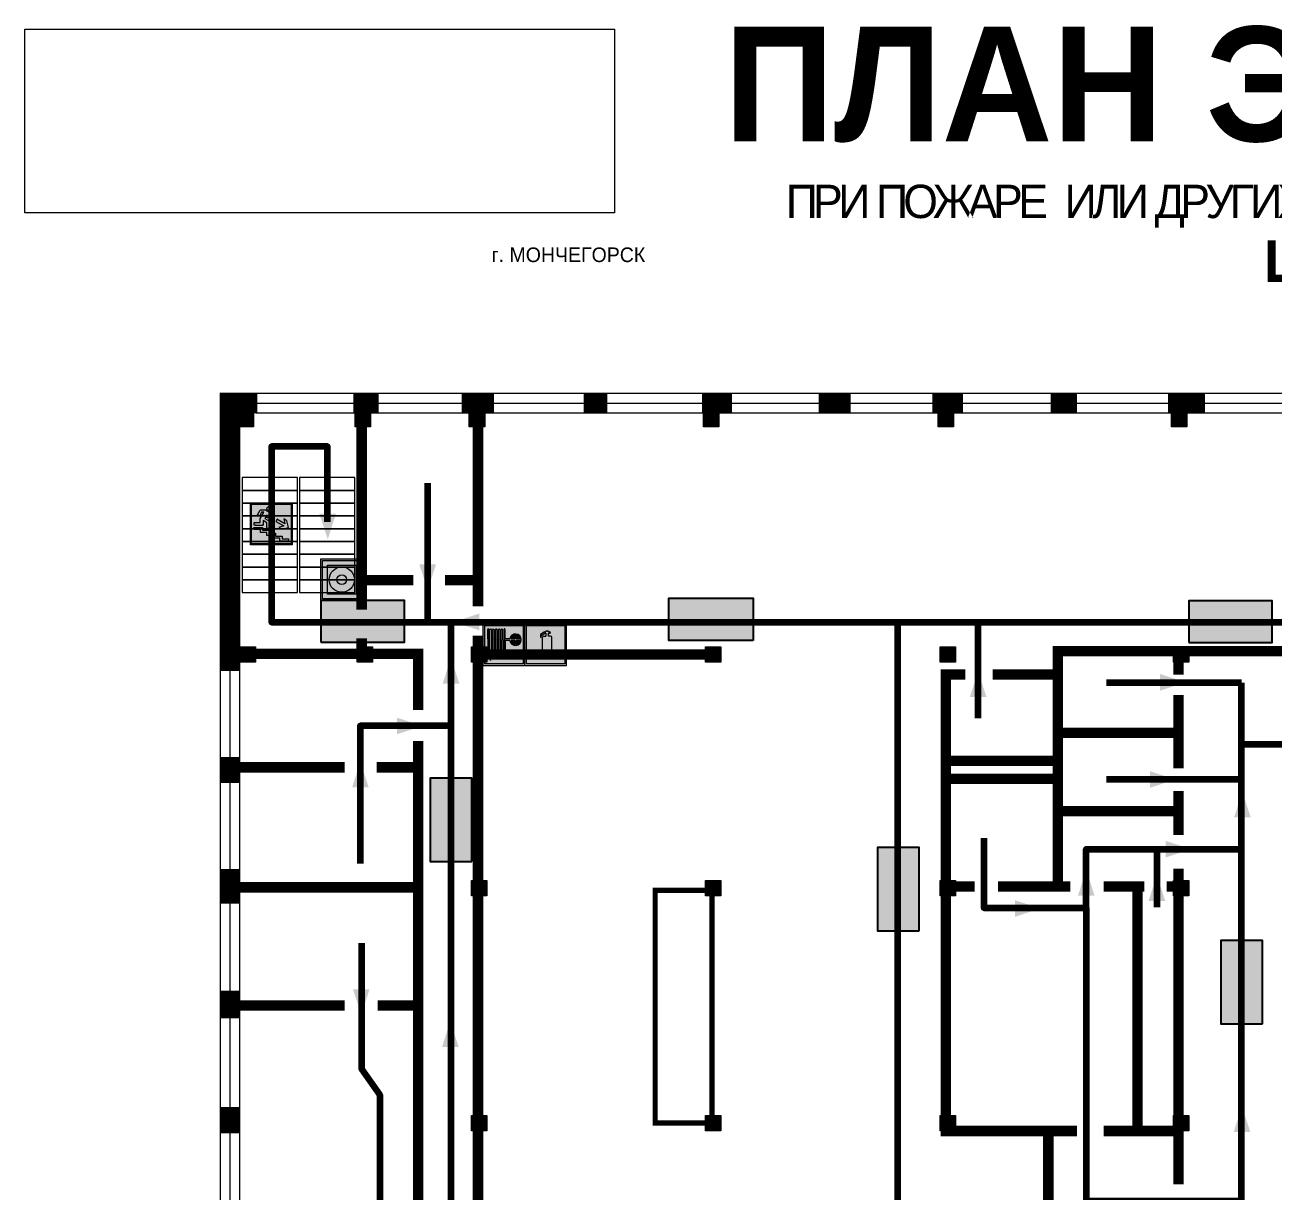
# Model space of a CAD drawing. Header units: millimetres. Extents: x 13810 to 67229, y 12374 to 21950.
# Drawn here: x 23558.5 to 23798, y 14704 to 14927.8 of the extents above; entities that cross this region are included whole.
import ezdxf

# ---------------------------------------------------------------- set-up
doc = ezdxf.new("R2010")
doc.units = ezdxf.units.MM
doc.layers.add('План_Штампы', color=7, linetype='Continuous')
doc.styles.add('обычный', font='arial.ttf')
picture_1 = doc.add_image_def('image1.jpg', size_in_pixel=(337, 105))

# ---------------------------------------------------------------- blocks, each defined once
blk = doc.blocks.new('A$C7B4425F7')
at = {"true_color": 0xffffff}
blk.add_hatch(color=7, dxfattribs=at).paths.add_polyline_path([(0, 0), (-16, 0), (-16, -8), (0, -8)])
h = blk.add_hatch(color=126)
h.paths.add_polyline_path([(-0.2, -0.2), (-15.8, -0.2), (-15.8, -7.8), (-0.2, -7.8)])
h.paths.add_polyline_path([(-11.76, -2.03), (-11.76, -3.66), (-11.17, -3.66, -0.568275), (-11.17, -6.18), (-12.58, -6.18), (-12.58, -2.03)], flags=16)
h.paths.add_polyline_path([(-13.33, -4.12, -0.495768), (-13.59, -6.18), (-15.03, -6.18), (-15.03, -2.03), (-13.59, -2.03, -0.487973)], flags=16)
h.paths.add_polyline_path([(-10.25, -2.03), (-9.48, -2.03), (-9.48, -6.18), (-10.25, -6.18)], flags=16)
h.paths.add_polyline_path([(-13.84, -3.69), (-14.24, -3.69), (-14.24, -3.03), (-13.9, -3.03, -0.692621)], flags=0)
h.paths.add_polyline_path([(-9.15, -2.03), (-8.4, -2.03), (-8.04, -3.07), (-7.68, -2.03), (-6.93, -2.03), (-7.64, -4.1), (-6.93, -6.18), (-7.68, -6.18), (-8.04, -5.14), (-8.4, -6.18), (-9.15, -6.18), (-8.44, -4.1)], flags=16)
h.paths.add_polyline_path([(-11.76, -4.46), (-11.42, -4.46, -0.692621), (-11.36, -5.12), (-11.76, -5.12)], flags=0)
h.paths.add_polyline_path([(-13.9, -5.2), (-14.24, -5.2), (-14.24, -4.55), (-13.84, -4.55, -0.708038)], flags=0)
edge = h.paths.add_edge_path(flags=16)
edge.add_ellipse((-5.51, -4.08), major_axis=(0, 2.05), ratio=0.586184, start_angle=0, end_angle=360)
edge = h.paths.add_edge_path(flags=0)
edge.add_ellipse((-5.51, -4.08), major_axis=(0, 1.14), ratio=0.454828, start_angle=0, end_angle=360)
h.paths.add_polyline_path([(-4.13, -4.96, 0.377264), (-3.48, -4.52, 0.0555), (-3.16, -2.03), (-1.66, -2.03), (-1.66, -4.96), (-0.96, -4.96), (-0.96, -7.01), (-1.75, -7.01), (-1.75, -6.18), (-3.3, -6.18), (-3.3, -7.02), (-4.13, -7.02)], flags=16)
h.paths.add_polyline_path([(-2.73, -2.91), (-2.28, -2.91), (-2.28, -4.96), (-3.05, -4.96, 0.079136)], flags=0)
at = {"color": 126}
blk.add_lwpolyline([(-16, -8), (0, -8), (0, 0), (-16, 0)], close=True, dxfattribs=at)
blk = doc.blocks.new('вниз')
at = {"lineweight": 0, "true_color": 0xffffff}
h = blk.add_hatch(color=7, dxfattribs=at)
h.dxf.hatch_style = 1
h.paths.add_polyline_path([(40994.51, -4472.22), (40986.51, -4472.22), (40986.51, -4480.22), (40994.51, -4480.22)])
h.paths.add_polyline_path([(40994.31, -4472.42), (40994.31, -4480.01), (40986.71, -4480.01), (40986.71, -4472.42)], flags=16)
h.paths.add_polyline_path([(40988.43, -4473.53), (40989.43, -4473.53), (40990.19, -4473.96), (40990.19, -4474.6), (40991, -4474.6), (40991, -4475.06), (40989.73, -4475.06), (40989.73, -4474.46), (40989.3, -4475.18), (40990.17, -4475.7), (40990.17, -4477.11), (40989.63, -4477.11), (40989.63, -4476.01), (40988.94, -4475.59), (40988.94, -4476.46), (40988.94, -4476.46), (40987.47, -4476.46), (40987.26, -4476.46), (40987.26, -4475.92), (40988.4, -4475.92), (40988.4, -4475.2), (40989.1, -4473.99), (40988.66, -4473.99), (40988.24, -4474.7), (40987.86, -4474.47), (40988.41, -4473.56)], flags=0)
h.paths.add_polyline_path([(40990.55, -4473.29, -1), (40989.69, -4473.29, -1)], flags=0)
h.paths.add_polyline_path([(40988.85, -4476.89), (40988.85, -4477.43), (40990.1, -4477.43), (40990.1, -4477.99), (40991.34, -4477.99), (40991.34, -4478.54), (40992.59, -4478.54), (40992.59, -4479.09), (40993.83, -4479.09), (40993.83, -4479.52), (40992.17, -4479.52), (40992.17, -4478.97), (40990.91, -4478.97), (40990.91, -4478.41), (40989.68, -4478.41), (40989.68, -4477.86), (40988.43, -4477.86), (40988.43, -4477.31), (40987.6, -4477.31), (40987.18, -4477.31), (40987.18, -4476.89)], flags=0)
h.paths.add_polyline_path([(40991.61, -4475.33), (40993.12, -4476.2), (40992.9, -4475.27), (40993.48, -4475.6), (40993.83, -4476.88), (40992.56, -4477.22), (40991.97, -4476.88), (40992.9, -4476.61), (40991.38, -4475.74), (40991.58, -4475.39)], flags=0)
h.paths.add_polyline_path([(40990.19, -4473.96), (40989.43, -4473.53), (40988.43, -4473.53), (40988.41, -4473.56), (40987.86, -4474.47), (40988.24, -4474.7), (40988.66, -4473.99), (40989.1, -4473.99), (40988.4, -4475.2), (40988.4, -4475.92), (40987.26, -4475.92), (40987.26, -4476.46), (40987.47, -4476.46), (40988.94, -4476.46), (40988.94, -4476.27), (40988.94, -4475.59), (40989.63, -4476.01), (40989.63, -4477.11), (40990.17, -4477.11), (40990.17, -4475.7), (40989.3, -4475.18), (40989.73, -4474.46), (40989.73, -4475.06), (40991, -4475.06), (40991, -4474.6), (40990.19, -4474.6)], flags=0)
h.paths.add_polyline_path([(40990.55, -4473.29, 1), (40989.69, -4473.29, 1)], flags=0)
h.paths.add_polyline_path([(40991.61, -4475.33), (40991.58, -4475.39), (40991.38, -4475.74), (40992.9, -4476.61), (40991.97, -4476.88), (40992.56, -4477.22), (40993.83, -4476.88), (40993.48, -4475.6), (40992.9, -4475.27), (40993.12, -4476.2)], flags=0)
h.paths.add_polyline_path([(40990.1, -4477.43), (40988.85, -4477.43), (40988.85, -4476.89), (40987.18, -4476.89), (40987.18, -4477.31), (40987.6, -4477.31), (40988.43, -4477.31), (40988.43, -4477.86), (40989.68, -4477.86), (40989.68, -4478.41), (40990.91, -4478.41), (40990.91, -4478.97), (40992.17, -4478.97), (40992.17, -4479.52), (40993.83, -4479.52), (40993.83, -4479.09), (40992.59, -4479.09), (40992.59, -4478.54), (40991.34, -4478.54), (40991.34, -4477.99), (40990.1, -4477.99)], flags=0)
at = {"lineweight": 0}
h = blk.add_hatch(color=126, dxfattribs=at)
h.dxf.hatch_style = 1
h.paths.add_polyline_path([(40994.31, -4472.42), (40986.71, -4472.42), (40986.71, -4480.01), (40994.31, -4480.01)])
h.paths.add_polyline_path([(40988.43, -4473.53), (40989.43, -4473.53), (40990.19, -4473.96), (40990.19, -4474.6), (40991, -4474.6), (40991, -4475.06), (40989.73, -4475.06), (40989.73, -4474.46), (40989.3, -4475.18), (40990.17, -4475.7), (40990.17, -4477.11), (40989.63, -4477.11), (40989.63, -4476.01), (40988.94, -4475.59), (40988.94, -4476.46), (40988.94, -4476.46), (40987.47, -4476.46), (40987.26, -4476.46), (40987.26, -4475.92), (40988.4, -4475.92), (40988.4, -4475.2), (40989.1, -4473.99), (40988.66, -4473.99), (40988.24, -4474.7), (40987.86, -4474.47), (40988.41, -4473.56)], flags=16)
h.paths.add_polyline_path([(40990.55, -4473.29, -1), (40989.69, -4473.29, -1)], flags=16)
h.paths.add_polyline_path([(40988.85, -4476.89), (40988.85, -4477.43), (40990.1, -4477.43), (40990.1, -4477.99), (40991.34, -4477.99), (40991.34, -4478.54), (40992.59, -4478.54), (40992.59, -4479.09), (40993.83, -4479.09), (40993.83, -4479.52), (40992.17, -4479.52), (40992.17, -4478.97), (40990.91, -4478.97), (40990.91, -4478.41), (40989.68, -4478.41), (40989.68, -4477.86), (40988.43, -4477.86), (40988.43, -4477.31), (40987.6, -4477.31), (40987.18, -4477.31), (40987.18, -4476.89)], flags=16)
h.paths.add_polyline_path([(40991.61, -4475.33), (40993.12, -4476.2), (40992.9, -4475.27), (40993.48, -4475.6), (40993.83, -4476.88), (40992.56, -4477.22), (40991.97, -4476.88), (40992.9, -4476.61), (40991.38, -4475.74), (40991.58, -4475.39)], flags=16)
at = {"lineweight": 0, "true_color": 0xffffff}
h = blk.add_hatch(color=7, dxfattribs=at)
h.dxf.hatch_style = 1
h.paths.add_polyline_path([(40989.73, -4474.46), (40989.73, -4475.06), (40991, -4475.06), (40991, -4474.6), (40990.19, -4474.6), (40990.19, -4473.96), (40989.43, -4473.53), (40988.43, -4473.53), (40988.41, -4473.56), (40987.86, -4474.47), (40988.24, -4474.7), (40988.66, -4473.99), (40989.1, -4473.99), (40988.4, -4475.2), (40988.4, -4475.92), (40987.26, -4475.92), (40987.26, -4476.46), (40987.47, -4476.46), (40988.94, -4476.46), (40988.94, -4475.59), (40989.63, -4476.01), (40989.63, -4477.11), (40990.17, -4477.11), (40990.17, -4475.7), (40989.3, -4475.18)])
h.paths.add_polyline_path([(40989.69, -4473.29, 1), (40990.55, -4473.29, 1)])
h.paths.add_polyline_path([(40991.61, -4475.33), (40991.58, -4475.39), (40991.38, -4475.74), (40992.9, -4476.61), (40991.97, -4476.88), (40992.56, -4477.22), (40993.83, -4476.88), (40993.48, -4475.6), (40992.9, -4475.27), (40993.12, -4476.2)])
h.paths.add_polyline_path([(40990.1, -4477.43), (40988.85, -4477.43), (40988.85, -4476.89), (40987.18, -4476.89), (40987.18, -4477.31), (40987.6, -4477.31), (40988.43, -4477.31), (40988.43, -4477.86), (40989.68, -4477.86), (40989.68, -4478.41), (40990.91, -4478.41), (40990.91, -4478.97), (40992.17, -4478.97), (40992.17, -4479.52), (40993.83, -4479.52), (40993.83, -4479.09), (40992.59, -4479.09), (40992.59, -4478.54), (40991.34, -4478.54), (40991.34, -4477.99), (40990.1, -4477.99)])
at = {"color": 126, "lineweight": 0}
for points in [[(40986.51, -4472.22), (40994.51, -4472.22), (40994.51, -4480.22), (40986.51, -4480.22)], [(40986.71, -4472.42), (40994.31, -4472.42), (40994.31, -4480.01), (40986.71, -4480.01)]]:
    blk.add_lwpolyline(points, close=True, dxfattribs=at)
for points in [[(40987.47, -4476.46), (40987.26, -4476.46), (40987.26, -4475.92), (40988.4, -4475.92), (40988.4, -4475.2), (40989.1, -4473.99), (40988.66, -4473.99), (40988.24, -4474.7), (40987.86, -4474.47), (40988.41, -4473.56), (40988.43, -4473.53), (40989.43, -4473.53), (40990.19, -4473.96), (40990.19, -4474.6), (40991, -4474.6), (40991, -4475.06), (40989.73, -4475.06), (40989.73, -4474.46), (40989.3, -4475.18), (40990.17, -4475.7), (40990.17, -4477.11), (40989.63, -4477.11), (40989.63, -4476.01), (40988.94, -4475.59), (40988.94, -4476.46)], [(40987.47, -4476.46), (40988.94, -4476.46), (40988.94, -4476.27)], [(40991.58, -4475.39), (40991.38, -4475.74), (40992.9, -4476.61), (40991.97, -4476.88), (40992.56, -4477.22), (40993.83, -4476.88), (40993.48, -4475.6), (40992.9, -4475.27), (40993.12, -4476.2), (40991.61, -4475.33), (40991.58, -4475.39)], [(40987.6, -4477.31), (40987.18, -4477.31), (40987.18, -4476.89), (40988.85, -4476.89), (40988.85, -4477.43), (40990.1, -4477.43), (40990.1, -4477.99), (40991.34, -4477.99), (40991.34, -4478.54), (40992.59, -4478.54), (40992.59, -4479.09), (40993.83, -4479.09), (40993.83, -4479.52), (40992.17, -4479.52), (40992.17, -4478.97), (40990.91, -4478.97), (40990.91, -4478.41), (40989.68, -4478.41), (40989.68, -4477.86), (40988.43, -4477.86), (40988.43, -4477.31), (40987.6, -4477.31)]]:
    blk.add_lwpolyline(points, dxfattribs=at)
blk.add_circle((40990.12, -4473.29), 0.432, dxfattribs=at)
blk = doc.blocks.new('A$C32E8229D')
at = {"true_color": 0xffffff}
blk.add_hatch(color=7, dxfattribs=at).paths.add_polyline_path([(0, 0), (0, -8), (16, -8), (16, 0)])
h = blk.add_hatch(color=126)
h.paths.add_polyline_path([(0.2, -0.2), (15.8, -0.2), (15.8, -7.8), (0.2, -7.8)])
h.paths.add_polyline_path([(13.49, -2.05), (12.08, -2.05), (11.37, -2.63, 0.162397), (11.29, -2.84), (11.29, -3.63), (10.35, -3.63), (10.35, -4.05), (11.68, -4.05), (11.68, -3.48), (12.26, -4.28), (11.29, -5.1), (11.29, -6.78), (11.85, -6.78), (11.85, -5.44), (12.8, -4.64), (12.8, -5.94), (14.46, -5.94), (14.46, -5.39), (13.45, -5.39), (13.45, -3.97), (12.46, -2.59), (13.15, -2.59), (13.69, -3.34), (14.18, -3)], flags=16)
h.paths.add_polyline_path([(10.74, -1.82, 1), (11.8, -1.82, 1)], flags=16)
h.paths.add_polyline_path([(9.39, -3.59), (5.99, -3.59), (6.56, -3.03), (5.91, -3.03), (5.1, -3.83), (5.91, -4.64), (6.56, -4.64), (5.99, -4.09), (9.39, -4.09)], flags=16)
h.paths.add_polyline_path([(4.29, -1.08), (1.72, -1.08), (1.72, -6.6), (4.29, -6.6)], flags=16)
at = {"color": 126}
blk.add_lwpolyline([(16, -8), (0, -8), (0, 0), (16, 0)], close=True, dxfattribs=at)
blk = doc.blocks.new('A$C54414219')
at = {"true_color": 0xffffff}
h = blk.add_hatch(color=7, dxfattribs=at)
h.paths.add_polyline_path([(2.39, -9.45), (2.39, -18.3), (11.23, -18.3), (11.23, -9.45)], flags=0)
h.paths.add_polyline_path([(10.71, -13.87, -1), (2.92, -13.87, -1)], flags=0)
h.paths.add_polyline_path([(8.3, -13.87, -1), (5.33, -13.87, -1)], flags=0)
h.paths.add_polyline_path([(0.41, -7.47), (0.41, -20.27), (13.21, -20.27), (13.21, -7.47)])
h.paths.add_polyline_path([(0.92, -19.77), (12.71, -19.77), (12.71, -7.98), (0.92, -7.98)], flags=16)
h.paths.add_polyline_path([(11.23, -9.45), (11.23, -18.3), (2.39, -18.3), (2.39, -9.45)], flags=0)
at = {"lineweight": 5}
h = blk.add_hatch(color=242, dxfattribs=at)
h.paths.add_polyline_path([(12.71, -7.98), (0.92, -7.98), (0.92, -19.77), (12.71, -19.77)])
h.paths.add_polyline_path([(11.23, -18.3), (2.39, -18.3), (2.39, -9.45), (11.23, -9.45)], flags=16)
h.paths.add_polyline_path([(10.71, -13.87, -1), (2.92, -13.87, -1)], flags=0)
h.paths.add_polyline_path([(8.3, -13.87, -1), (5.33, -13.87, -1)], flags=0)
at = {"true_color": 0xffffff}
h = blk.add_hatch(color=7, dxfattribs=at)
h.paths.add_polyline_path([(2.39, -9.45), (2.39, -18.3), (11.23, -18.3), (11.23, -9.45)])
h.paths.add_polyline_path([(10.71, -13.87, -1), (2.92, -13.87, -1)], flags=16)
h.paths.add_polyline_path([(8.3, -13.87, -1), (5.33, -13.87, -1)], flags=0)
at = {"lineweight": 5}
h = blk.add_hatch(color=242, dxfattribs=at)
h.paths.add_polyline_path([(2.92, -13.87, 1), (10.71, -13.87, 1)])
h.paths.add_polyline_path([(8.3, -13.87, -1), (5.33, -13.87, -1)], flags=16)
at = {"color": 242, "lineweight": 5}
for p, q in [((0.41, -20.27), (0.41, -7.47)), ((0.41, -7.47), (13.21, -7.47)), ((0.41, -7.47), (13.21, -7.47)), ((13.21, -20.27), (13.21, -7.47)), ((0.41, -20.27), (13.21, -20.27))]:
    blk.add_line(p, q, dxfattribs=at)
for points in [[(0.92, -7.98), (12.71, -7.98), (12.71, -19.77), (0.92, -19.77)], [(2.39, -9.45), (11.23, -9.45), (11.23, -18.3), (2.39, -18.3)]]:
    blk.add_lwpolyline(points, close=True, dxfattribs=at)
for radius in [3.89, 1.49]:
    blk.add_circle((6.81, -13.87), radius, dxfattribs=at)
blk = doc.blocks.new('A$C37112FD5')
at = {"true_color": 0xf5f5ff}
h = blk.add_hatch(color=7, dxfattribs=at)
h.dxf.hatch_style = 1
h.paths.add_polyline_path([(12.8, -7.4), (0, -7.4), (0, -20.2), (12.8, -20.2)])
h.paths.add_polyline_path([(12.29, -7.91), (12.29, -19.69), (0.51, -19.69), (0.51, -7.91)], flags=16)
h.paths.add_polyline_path([(4.98, -9.04, -0.42597), (5.17, -9.22), (5.17, -12.25), (5.17, -15.29, -0.432244), (4.98, -15.47), (4.83, -15.47, -0.42597), (4.64, -15.29), (4.64, -12.25), (4.64, -9.22, -0.432244), (4.83, -9.04)], flags=0)
h.paths.add_polyline_path([(4.28, -9.22), (4.28, -12.25), (4.28, -15.29, -0.432244), (4.09, -15.47), (3.94, -15.47, -0.42597), (3.75, -15.29), (3.75, -12.25), (3.75, -9.22, -0.432244), (3.94, -9.04), (4.09, -9.04, -0.42597)], flags=0)
h.paths.add_polyline_path([(5.72, -9.04), (5.87, -9.04, -0.42597), (6.06, -9.22), (6.06, -12.25), (6.06, -15.29, -0.432244), (5.87, -15.47), (5.72, -15.47, -0.42597), (5.53, -15.29), (5.53, -12.25), (5.53, -9.22, -0.432244)], flags=0)
h.paths.add_polyline_path([(6.42, -8.9), (6.5, -8.9, -0.42597), (6.69, -9.08), (6.69, -12.03), (8.21, -12.03, -15.824349), (8.21, -12.47), (6.69, -12.47), (6.69, -15.42, -0.432244), (6.5, -15.6), (6.42, -15.6)], flags=0)
h.paths.add_polyline_path([(3.39, -9.22), (3.39, -12.25), (3.39, -15.29, -0.432244), (3.2, -15.47), (3.05, -15.47, -0.42597), (2.85, -15.29), (2.85, -12.25), (2.85, -9.22, -0.432244), (3.05, -9.04), (3.2, -9.04, -0.42597)], flags=0)
h.paths.add_polyline_path([(2.5, -9.22), (2.5, -16.71), (1.96, -16.71), (1.96, -9.22, -0.432244), (2.15, -9.04), (2.31, -9.04, -0.42597)], flags=0)
h.paths.add_polyline_path([(1.61, -8.9), (1.61, -15.6), (1.57, -15.6, -0.42597), (1.37, -15.42), (1.37, -12.03), (1.37, -9.09, -0.432244), (1.57, -8.9)], flags=0)
h.paths.add_polyline_path([(9.76, -10.81), (9.76, -12.03), (8.49, -12.03, -0.336371)], flags=0)
h.paths.add_polyline_path([(8.49, -12.47), (9.76, -12.47), (9.76, -13.7, -0.336371)], flags=0)
h.paths.add_polyline_path([(10.11, -10.81, -0.336371), (11.38, -12.03), (10.11, -12.03)], flags=0)
h.paths.add_polyline_path([(10.11, -12.47), (11.38, -12.47, -0.336371), (10.11, -13.7)], flags=0)
h.paths.add_polyline_path([(2.5, -16.84), (2.5, -17.05), (1.97, -17.05), (1.97, -16.84)], flags=0)
h.paths.add_polyline_path([(2.5, -17.24, -0.033778), (2.24, -18.6, -0.033778), (1.97, -17.24)], flags=0)
h = blk.add_hatch(color=242)
h.dxf.hatch_style = 1
h.paths.add_polyline_path([(12.29, -7.91), (0.51, -7.91), (0.51, -19.69), (12.29, -19.69)])
h.paths.add_polyline_path([(6.42, -15.6), (6.42, -8.9), (6.5, -8.9, -0.42597), (6.69, -9.08), (6.69, -12.03), (8.21, -12.03, -15.824349), (8.21, -12.47), (6.69, -12.47), (6.69, -15.42, -0.432244), (6.5, -15.6)], flags=16)
h.paths.add_polyline_path([(5.87, -15.47), (5.72, -15.47, -0.42597), (5.53, -15.29), (5.53, -12.25), (5.53, -9.22, -0.432244), (5.72, -9.04), (5.87, -9.04, -0.42597), (6.06, -9.22), (6.06, -12.25), (6.06, -15.29, -0.432244)], flags=16)
h.paths.add_polyline_path([(4.98, -15.47), (4.83, -15.47, -0.42597), (4.64, -15.29), (4.64, -12.25), (4.64, -9.22, -0.432244), (4.83, -9.04), (4.98, -9.04, -0.42597), (5.17, -9.22), (5.17, -12.25), (5.17, -15.29, -0.432244)], flags=16)
h.paths.add_polyline_path([(4.09, -15.47), (3.94, -15.47, -0.42597), (3.75, -15.29), (3.75, -12.25), (3.75, -9.22, -0.432244), (3.94, -9.04), (4.09, -9.04, -0.42597), (4.28, -9.22), (4.28, -12.25), (4.28, -15.29, -0.432244)], flags=16)
h.paths.add_polyline_path([(3.2, -15.47), (3.05, -15.47, -0.42597), (2.85, -15.29), (2.85, -12.25), (2.85, -9.22, -0.432244), (3.05, -9.04), (3.2, -9.04, -0.42597), (3.39, -9.22), (3.39, -12.25), (3.39, -15.29, -0.432244)], flags=16)
h.paths.add_polyline_path([(2.5, -17.05), (1.97, -17.05), (1.97, -16.84), (2.5, -16.84)], flags=16)
h.paths.add_polyline_path([(2.5, -17.24, -0.033778), (2.24, -18.6, -0.033778), (1.97, -17.24)], flags=16)
h.paths.add_polyline_path([(2.5, -16.71), (1.96, -16.71), (1.96, -9.22, -0.432244), (2.15, -9.04), (2.31, -9.04, -0.42597), (2.5, -9.22)], flags=16)
h.paths.add_polyline_path([(1.61, -15.6), (1.57, -15.6, -0.42597), (1.37, -15.42), (1.37, -12.03), (1.37, -9.09, -0.432244), (1.57, -8.9), (1.61, -8.9)], flags=16)
h.paths.add_polyline_path([(8.49, -12.47), (9.76, -12.47), (9.76, -13.7, -0.336371)], flags=0)
h.paths.add_polyline_path([(10.11, -13.7), (10.11, -12.47), (11.38, -12.47, -0.336371)], flags=0)
h.paths.add_polyline_path([(8.49, -12.03, -0.336371), (9.76, -10.81), (9.76, -12.03)], flags=0)
h.paths.add_polyline_path([(10.11, -12.03), (10.11, -10.81, -0.336371), (11.38, -12.03)], flags=0)
h = blk.add_hatch(color=7, dxfattribs=at)
h.dxf.hatch_style = 1
h.paths.add_polyline_path([(1.61, -8.9), (1.57, -8.9, 0.432244), (1.37, -9.09), (1.37, -12.03), (1.37, -15.42, 0.42597), (1.57, -15.6), (1.61, -15.6)])
h.paths.add_polyline_path([(2.5, -9.22, 0.42597), (2.31, -9.04), (2.15, -9.04, 0.432244), (1.96, -9.22), (1.96, -16.71), (2.5, -16.71)])
h.paths.add_polyline_path([(2.5, -16.84), (1.97, -16.84), (1.97, -17.05), (2.5, -17.05)])
h.paths.add_polyline_path([(2.5, -17.24), (1.97, -17.24, 0.033778), (2.24, -18.6, 0.033778)])
h.paths.add_polyline_path([(3.39, -12.25), (3.39, -9.22, 0.42597), (3.2, -9.04), (3.05, -9.04, 0.432244), (2.85, -9.22), (2.85, -12.25), (2.85, -15.29, 0.42597), (3.05, -15.47), (3.2, -15.47, 0.432244), (3.39, -15.29)])
h.paths.add_polyline_path([(4.28, -12.25), (4.28, -9.22, 0.42597), (4.09, -9.04), (3.94, -9.04, 0.432244), (3.75, -9.22), (3.75, -12.25), (3.75, -15.29, 0.42597), (3.94, -15.47), (4.09, -15.47, 0.432244), (4.28, -15.29)])
h.paths.add_polyline_path([(5.17, -12.25), (5.17, -9.22, 0.42597), (4.98, -9.04), (4.83, -9.04, 0.432244), (4.64, -9.22), (4.64, -12.25), (4.64, -15.29, 0.42597), (4.83, -15.47), (4.98, -15.47, 0.432244), (5.17, -15.29)])
h.paths.add_polyline_path([(6.06, -12.25), (6.06, -9.22, 0.42597), (5.87, -9.04), (5.72, -9.04, 0.432244), (5.53, -9.22), (5.53, -12.25), (5.53, -15.29, 0.42597), (5.72, -15.47), (5.87, -15.47, 0.432244), (6.06, -15.29)])
h.paths.add_polyline_path([(6.69, -12.47), (8.21, -12.47, 15.824349), (8.21, -12.03), (6.69, -12.03), (6.69, -9.08, 0.42597), (6.5, -8.9), (6.42, -8.9), (6.42, -15.6), (6.5, -15.6, 0.432244), (6.69, -15.42)])
h.paths.add_polyline_path([(8.49, -12.47), (9.76, -12.47), (9.76, -13.7, -0.336371)], flags=16)
h.paths.add_polyline_path([(8.49, -12.03, -0.336371), (9.76, -10.81), (9.76, -12.03)], flags=16)
h.paths.add_polyline_path([(10.11, -12.47), (11.38, -12.47, -0.336371), (10.11, -13.7)], flags=16)
h.paths.add_polyline_path([(10.11, -12.03), (10.11, -10.81, -0.336371), (11.38, -12.03)], flags=16)
h = blk.add_hatch(color=242)
h.dxf.hatch_style = 1
h.paths.add_polyline_path([(9.76, -10.81, 0.336371), (8.49, -12.03), (9.76, -12.03)])
h.paths.add_polyline_path([(10.11, -10.81), (10.11, -12.03), (11.38, -12.03, 0.336371)])
h.paths.add_polyline_path([(11.38, -12.47), (10.11, -12.47), (10.11, -13.7, 0.336371)])
h.paths.add_polyline_path([(9.76, -12.47), (8.49, -12.47, 0.336371), (9.76, -13.7)])
at = {"color": 242, "lineweight": 5}
for p, q in [((0, -20.2), (0, -7.4)), ((0, -7.4), (12.8, -7.4)), ((12.8, -20.2), (12.8, -7.4)), ((1.37, -12.03), (1.37, -9.08)), ((1.57, -8.9), (1.61, -8.9)), ((1.61, -8.9), (1.61, -15.6)), ((1.96, -16.71), (1.96, -9.22)), ((2.15, -9.04), (2.31, -9.04)), ((2.5, -16.71), (2.5, -9.22)), ((2.85, -12.25), (2.85, -9.22)), ((3.05, -9.04), (3.2, -9.04)), ((3.39, -12.25), (3.39, -9.22)), ((3.75, -12.25), (3.75, -9.22)), ((3.94, -9.04), (4.09, -9.04)), ((4.28, -12.25), (4.28, -9.22)), ((4.64, -12.25), (4.64, -9.22)), ((4.83, -9.04), (4.98, -9.04)), ((5.17, -12.25), (5.17, -9.22)), ((5.53, -12.25), (5.53, -9.22)), ((5.72, -9.04), (5.87, -9.04)), ((6.06, -12.25), (6.06, -9.22)), ((6.42, -8.9), (6.42, -15.6)), ((6.5, -8.9), (6.42, -8.9)), ((6.69, -12.03), (6.69, -9.08)), ((9.76, -10.81), (9.76, -12.03)), ((10.11, -10.81), (10.11, -12.03)), ((1.37, -12.03), (1.37, -15.42)), ((2.85, -12.25), (2.85, -15.29)), ((3.39, -12.25), (3.39, -15.29)), ((3.75, -12.25), (3.75, -15.29)), ((4.28, -12.25), (4.28, -15.29)), ((4.64, -12.25), (4.64, -15.29)), ((5.17, -12.25), (5.17, -15.29)), ((5.53, -12.25), (5.53, -15.29)), ((6.06, -12.25), (6.06, -15.29)), ((8.21, -12.03), (6.69, -12.03)), ((8.21, -12.47), (6.69, -12.47)), ((6.69, -12.47), (6.69, -15.42)), ((9.76, -12.03), (8.49, -12.03)), ((9.76, -12.47), (8.49, -12.47)), ((9.76, -12.47), (9.76, -13.7)), ((11.38, -12.03), (10.11, -12.03)), ((11.38, -12.47), (10.11, -12.47)), ((10.11, -12.47), (10.11, -13.7)), ((1.57, -15.6), (1.61, -15.6)), ((1.96, -16.71), (2.5, -16.71)), ((1.97, -16.84), (2.5, -16.84)), ((1.97, -17.05), (1.97, -16.84)), ((2.5, -17.05), (1.97, -17.05)), ((1.97, -17.24), (2.5, -17.24)), ((2.5, -16.84), (2.5, -17.05)), ((3.05, -15.47), (3.2, -15.47)), ((3.94, -15.47), (4.09, -15.47)), ((4.83, -15.47), (4.98, -15.47)), ((5.72, -15.47), (5.87, -15.47)), ((6.42, -15.6), (6.5, -15.6)), ((0, -20.2), (12.8, -20.2))]:
    blk.add_line(p, q, dxfattribs=at)
blk.add_lwpolyline([(0.51, -7.91), (12.29, -7.91), (12.29, -19.69), (0.51, -19.69)], close=True, dxfattribs=at)
for centre, radius, start, end in [((1.56, -9.09), 0.182, 87.1027, 180.6071), ((2.15, -9.22), 0.182, 87.1027, 180.6071), ((2.32, -9.22), 0.182, 359.3929, 92.8973), ((3.04, -9.22), 0.182, 87.1027, 180.6071), ((3.21, -9.22), 0.182, 359.3929, 92.8973), ((3.93, -9.22), 0.182, 87.1027, 180.6071), ((4.1, -9.22), 0.182, 359.3929, 92.8973), ((4.82, -9.22), 0.182, 87.1027, 180.6071), ((4.99, -9.22), 0.182, 359.3929, 92.8973), ((5.71, -9.22), 0.182, 87.1027, 180.6071), ((5.88, -9.22), 0.182, 359.3929, 92.8973), ((6.51, -9.09), 0.182, 359.3929, 92.8973), ((9.93, -12.25), 1.74, 187.2319, 172.7681), ((9.93, -12.25), 1.46, 96.9927, 171.3585), ((9.93, -12.25), 1.46, 8.6415, 83.0073), ((3.04, -15.29), 0.182, 179.3929, 272.8973), ((3.21, -15.29), 0.182, 267.1027, 0.6071), ((3.93, -15.29), 0.182, 179.3929, 272.8973), ((4.1, -15.29), 0.182, 267.1027, 0.6071), ((4.82, -15.29), 0.182, 179.3929, 272.8973), ((4.99, -15.29), 0.182, 267.1027, 0.6071), ((5.71, -15.29), 0.182, 179.3929, 272.8973), ((5.88, -15.29), 0.182, 267.1027, 0.6071), ((9.93, -12.25), 1.46, 188.6415, 263.0073), ((9.93, -12.25), 1.46, 276.9927, 351.3585), ((1.56, -15.42), 0.182, 179.3929, 272.8973), ((12.17, -15.98), 10.27, 187.041, 194.7793), ((-7.7, -15.98), 10.27, 345.2207, 352.959), ((6.51, -15.42), 0.182, 267.1027, 0.6071)]:
    blk.add_arc(centre, radius, start, end, dxfattribs=at)
blk = doc.blocks.new('A$C3AD82952')
at = {"true_color": 0xf5f5ff}
h = blk.add_hatch(color=7, dxfattribs=at)
h.dxf.hatch_style = 1
h.paths.add_polyline_path([(8.21, 8.73, 0.414214), (7.89, 9.05), (7.22, 9.05), (7.22, 9.92), (7.59, 9.92, 1), (7.57, 10.36), (7.22, 10.36), (7.22, 10.6), (6.43, 10.6), (6.43, 10.36), (6.01, 10.36), (4.74, 9.59), (4.74, 8.69), (4.98, 8.73), (4.98, 9.26), (6.12, 9.91), (6.43, 9.91), (6.43, 9.05), (5.76, 9.05, 0.414214), (5.44, 8.73), (5.44, 2.2), (8.21, 2.2)], flags=0)
h.paths.add_polyline_path([(12.8, 12.8), (0, 12.8), (0, 0), (12.8, 0)])
h.paths.add_polyline_path([(0.51, 12.29), (12.29, 12.29), (12.29, 0.51), (0.51, 0.51)], flags=16)
h.paths.add_polyline_path([(4.74, 9.59), (6.01, 10.36), (6.43, 10.36), (6.43, 10.6), (7.22, 10.6), (7.22, 10.36), (7.59, 10.36, -0.94586), (7.59, 9.92), (7.22, 9.92), (7.22, 9.05), (7.89, 9.05, -0.414214), (8.21, 8.73), (8.21, 2.2), (5.44, 2.2), (5.44, 8.73, -0.414214), (5.76, 9.05), (6.43, 9.05), (6.43, 9.91), (6.12, 9.91), (4.98, 9.26), (4.98, 8.73), (4.74, 8.69)], flags=0)
h = blk.add_hatch(color=242)
h.dxf.hatch_style = 1
h.paths.add_polyline_path([(12.29, 12.29), (0.51, 12.29), (0.51, 0.51), (12.29, 0.51)])
h.paths.add_polyline_path([(4.74, 8.69), (4.74, 9.59), (6.01, 10.36), (6.43, 10.36), (6.43, 10.6), (7.22, 10.6), (7.22, 10.36), (7.59, 10.36, -0.94586), (7.59, 9.92), (7.22, 9.92), (7.22, 9.05), (7.89, 9.05, -0.414214), (8.21, 8.73), (8.21, 2.2), (5.44, 2.2), (5.44, 8.73, -0.414214), (5.76, 9.05), (6.43, 9.05), (6.43, 9.91), (6.12, 9.91), (4.98, 9.26), (4.98, 8.73)], flags=16)
h = blk.add_hatch(color=7, dxfattribs=at)
h.dxf.hatch_style = 1
h.paths.add_polyline_path([(8.21, 8.73, 0.414214), (7.89, 9.05), (7.22, 9.05), (7.22, 9.92), (7.59, 9.92, 1), (7.57, 10.36), (7.22, 10.36), (7.22, 10.6), (6.43, 10.6), (6.43, 10.36), (6.01, 10.36), (4.74, 9.59), (4.74, 8.69), (4.98, 8.73), (4.98, 9.26), (6.12, 9.91), (6.43, 9.91), (6.43, 9.05), (5.76, 9.05, 0.414214), (5.44, 8.73), (5.44, 2.2), (8.21, 2.2)])
at = {"color": 242, "lineweight": 5}
for p, q in [((0, 0), (0, 12.8)), ((0, 12.8), (12.8, 12.8)), ((12.8, 0), (12.8, 12.8)), ((6.01, 10.36), (4.74, 9.59)), ((4.74, 9.59), (4.74, 8.69)), ((4.74, 8.69), (4.98, 8.73)), ((4.98, 9.26), (6.12, 9.91)), ((4.98, 8.73), (4.98, 9.26)), ((5.44, 2.2), (5.44, 8.73)), ((5.76, 9.05), (6.43, 9.05)), ((6.01, 10.36), (6.43, 10.36)), ((6.12, 9.91), (6.43, 9.91)), ((7.22, 10.6), (6.43, 10.6)), ((6.43, 10.6), (6.43, 10.36)), ((6.43, 9.91), (6.43, 9.05)), ((7.22, 10.36), (7.22, 10.6)), ((7.59, 10.36), (7.22, 10.36)), ((7.22, 9.05), (7.22, 9.92)), ((7.59, 9.92), (7.22, 9.92)), ((7.89, 9.05), (7.22, 9.05)), ((8.21, 2.2), (8.21, 8.73)), ((0, 0), (12.8, 0)), ((5.44, 2.2), (8.21, 2.2))]:
    blk.add_line(p, q, dxfattribs=at)
blk.add_lwpolyline([(0.51, 12.29), (12.29, 12.29), (12.29, 0.51), (0.51, 0.51)], close=True, dxfattribs=at)
for centre, radius, start, end in [((5.76, 8.73), 0.32, 90, 180), ((7.58, 10.14), 0.223, 273.1875, 86.8125), ((7.89, 8.73), 0.32, 0, 90)]:
    blk.add_arc(centre, radius, start, end, dxfattribs=at)

msp = doc.modelspace()

# ---------------------------------------------------------------- hatches: boundary and pattern name
at = {"lineweight": 0}
h = msp.add_hatch(color=256, dxfattribs=at)
h.dxf.hatch_style = 1
h.paths.add_polyline_path([(23602.35, 14853.7), (23599.39, 14853.7), (23599.39, 14850.73), (23602.35, 14850.73)])
h = msp.add_hatch(color=256, dxfattribs=at)
h.dxf.hatch_style = 1
h.paths.add_polyline_path([(23624.84, 14853.7), (23621.87, 14853.7), (23621.87, 14850.73), (23624.84, 14850.73)])
h = msp.add_hatch(color=256, dxfattribs=at)
h.dxf.hatch_style = 1
h.paths.add_polyline_path([(23646.76, 14853.7), (23643.79, 14853.7), (23643.79, 14850.73), (23646.76, 14850.73)])
h = msp.add_hatch(color=256, dxfattribs=at)
h.dxf.hatch_style = 1
h.paths.add_polyline_path([(23691.67, 14853.7), (23688.7, 14853.7), (23688.7, 14850.73), (23691.67, 14850.73)])
h = msp.add_hatch(color=256, dxfattribs=at)
h.dxf.hatch_style = 1
h.paths.add_polyline_path([(23736.73, 14853.7), (23733.76, 14853.7), (23733.76, 14850.73), (23736.73, 14850.73)])
h = msp.add_hatch(color=256, dxfattribs=at)
h.dxf.hatch_style = 1
h.paths.add_polyline_path([(23781.48, 14853.7), (23778.52, 14853.7), (23778.52, 14850.73), (23781.48, 14850.73)])
h = msp.add_hatch(color=256, dxfattribs=at)
h.dxf.hatch_style = 1
h.paths.add_polyline_path([(23602.74, 14808.51), (23599.77, 14808.51), (23599.77, 14805.55), (23602.74, 14805.55)])
h = msp.add_hatch(color=256, dxfattribs=at)
h.dxf.hatch_style = 1
h.paths.add_polyline_path([(23625.23, 14808.51), (23622.26, 14808.51), (23622.26, 14805.55), (23625.23, 14805.55)])
h = msp.add_hatch(color=256, dxfattribs=at)
h.dxf.hatch_style = 1
h.paths.add_polyline_path([(23647.15, 14808.51), (23644.18, 14808.51), (23644.18, 14805.55), (23647.15, 14805.55)])
h = msp.add_hatch(color=256, dxfattribs=at)
h.dxf.hatch_style = 1
h.paths.add_polyline_path([(23692.06, 14808.51), (23689.09, 14808.51), (23689.09, 14805.55), (23692.06, 14805.55)])
h = msp.add_hatch(color=256, dxfattribs=at)
h.dxf.hatch_style = 1
h.paths.add_polyline_path([(23737.12, 14808.51), (23734.15, 14808.51), (23734.15, 14805.55), (23737.12, 14805.55)])
h = msp.add_hatch(color=256, dxfattribs=at)
h.dxf.hatch_style = 1
h.paths.add_polyline_path([(23781.87, 14808.51), (23778.91, 14808.51), (23778.91, 14805.55), (23781.87, 14805.55)])
h = msp.add_hatch(color=256, dxfattribs=at)
h.dxf.hatch_style = 1
h.paths.add_polyline_path([(23647.15, 14763.65), (23644.18, 14763.65), (23644.18, 14760.68), (23647.15, 14760.68)])
h = msp.add_hatch(color=256, dxfattribs=at)
h.dxf.hatch_style = 1
h.paths.add_polyline_path([(23692.06, 14763.65), (23689.09, 14763.65), (23689.09, 14760.68), (23692.06, 14760.68)])
h = msp.add_hatch(color=256, dxfattribs=at)
h.dxf.hatch_style = 1
h.paths.add_polyline_path([(23737.12, 14763.65), (23734.15, 14763.65), (23734.15, 14760.68), (23737.12, 14760.68)])
h = msp.add_hatch(color=256, dxfattribs=at)
h.dxf.hatch_style = 1
h.paths.add_polyline_path([(23781.87, 14763.65), (23778.91, 14763.65), (23778.91, 14760.68), (23781.87, 14760.68)])
h = msp.add_hatch(color=256, dxfattribs=at)
h.dxf.hatch_style = 1
h.paths.add_polyline_path([(23647.15, 14718.54), (23644.18, 14718.54), (23644.18, 14715.57), (23647.15, 14715.57)])
h = msp.add_hatch(color=256, dxfattribs=at)
h.dxf.hatch_style = 1
h.paths.add_polyline_path([(23692.06, 14718.54), (23689.09, 14718.54), (23689.09, 14715.57), (23692.06, 14715.57)])
h = msp.add_hatch(color=256, dxfattribs=at)
h.dxf.hatch_style = 1
h.paths.add_polyline_path([(23737.12, 14718.54), (23734.15, 14718.54), (23734.15, 14715.57), (23737.12, 14715.57)])
h = msp.add_hatch(color=256, dxfattribs=at)
h.dxf.hatch_style = 1
h.paths.add_polyline_path([(23781.87, 14718.54), (23778.91, 14718.54), (23778.91, 14715.57), (23781.87, 14715.57)])

# ---------------------------------------------------------------- linework, layer by layer
for points, const_width in [([(23597.87, 14803.87), (23597.87, 14855.28), (23603.1, 14855.28)], 4), ([(23621.56, 14855.28), (23626.39, 14855.28)], 4), ([(23642.3, 14855.28), (23648.55, 14855.28)], 4), ([(23665.73, 14855.28), (23670.27, 14855.28)], 4), ([(23688.45, 14855.28), (23694.21, 14855.28)], 4), ([(23710.81, 14855.28), (23716.95, 14855.28)], 4), ([(23732.64, 14855.28), (23738.55, 14855.28)], 4), ([(23755.38, 14855.28), (23760.39, 14855.28)], 4), ([(23777.9, 14855.28), (23784.95, 14855.28)], 4), ([(23623.13, 14815.61), (23623.13, 14855.34)], 2), ([(23623.13, 14821.3), (23633.06, 14821.3)], 2), ([(23623.13, 14807.16), (23623.13, 14810.11)], 2), ([(23597.87, 14782.37), (23597.87, 14787.32)], 4), ([(23597.87, 14759.18), (23597.87, 14765.82)], 4), ([(23597.87, 14737.22), (23597.87, 14742.49)], 4), ([(23597.87, 14715.12), (23597.87, 14720.19)], 4)]:
    msp.add_lwpolyline(points, dxfattribs=dict(at, const_width=const_width))
for points in [[(23602.85, 14857.18), (23918.84, 14857.18)], [(23603.1, 14855.28), (23919.09, 14855.28)], [(23602.8, 14853.41), (23918.79, 14853.41)], [(23596.03, 14585.2), (23596.03, 14817.59)], [(23597.87, 14585.32), (23597.87, 14817.71)], [(23599.77, 14585.02), (23599.77, 14817.41)]]:
    msp.add_lwpolyline(points, dxfattribs=at)
at = {"lineweight": 100, "const_width": 2, "elevation": 2}
for points in [[(23645.46, 14821.3), (23645.46, 14855.08)], [(23639.11, 14821.3), (23645.46, 14821.3), (23645.46, 14816.28)], [(23645.46, 14810.64), (23645.46, 14683.18)], [(23633.96, 14796.36), (23633.96, 14807.13), (23599.09, 14807.13)], [(23645.46, 14807.02), (23689.63, 14807.02)], [(23633.96, 14685.54), (23633.96, 14790.41)], [(23597.87, 14785.36), (23619.85, 14785.36)], [(23633.96, 14785.36), (23626.03, 14785.36)], [(23633.96, 14762.33), (23598.18, 14762.33)], [(23597.87, 14739.65), (23619.85, 14739.65)], [(23633.96, 14739.65), (23626.21, 14739.65)]]:
    msp.add_lwpolyline(points, dxfattribs=at)
at = {"lineweight": 0}
for points in [[(23599.39, 14853.7), (23602.35, 14853.7), (23602.35, 14850.73), (23599.39, 14850.73)], [(23621.87, 14853.7), (23624.84, 14853.7), (23624.84, 14850.73), (23621.87, 14850.73)], [(23643.79, 14853.7), (23646.76, 14853.7), (23646.76, 14850.73), (23643.79, 14850.73)], [(23688.7, 14853.7), (23691.67, 14853.7), (23691.67, 14850.73), (23688.7, 14850.73)], [(23733.76, 14853.7), (23736.73, 14853.7), (23736.73, 14850.73), (23733.76, 14850.73)], [(23778.52, 14853.7), (23781.48, 14853.7), (23781.48, 14850.73), (23778.52, 14850.73)], [(23600.2, 14838.52), (23610.84, 14838.52), (23610.84, 14840.97), (23600.2, 14840.97)], [(23611.18, 14838.52), (23621.81, 14838.52), (23621.81, 14840.97), (23611.18, 14840.97)], [(23600.2, 14836.06), (23610.84, 14836.06), (23610.84, 14838.52), (23600.2, 14838.52)], [(23611.18, 14836.06), (23621.81, 14836.06), (23621.81, 14838.52), (23611.18, 14838.52)], [(23600.2, 14833.61), (23610.84, 14833.61), (23610.84, 14836.06), (23600.2, 14836.06)], [(23611.18, 14833.61), (23621.81, 14833.61), (23621.81, 14836.06), (23611.18, 14836.06)], [(23600.2, 14831.16), (23610.84, 14831.16), (23610.84, 14833.61), (23600.2, 14833.61)], [(23611.18, 14831.16), (23621.81, 14831.16), (23621.81, 14833.61), (23611.18, 14833.61)], [(23600.2, 14828.71), (23610.84, 14828.71), (23610.84, 14831.16), (23600.2, 14831.16)], [(23611.18, 14828.71), (23621.81, 14828.71), (23621.81, 14831.16), (23611.18, 14831.16)], [(23600.2, 14826.25), (23610.84, 14826.25), (23610.84, 14828.71), (23600.2, 14828.71)], [(23611.18, 14826.25), (23621.81, 14826.25), (23621.81, 14828.71), (23611.18, 14828.71)], [(23600.2, 14823.8), (23610.84, 14823.8), (23610.84, 14826.25), (23600.2, 14826.25)], [(23611.18, 14823.8), (23621.81, 14823.8), (23621.81, 14826.25), (23611.18, 14826.25)], [(23600.2, 14821.35), (23610.84, 14821.35), (23610.84, 14823.8), (23600.2, 14823.8)], [(23611.18, 14821.35), (23621.81, 14821.35), (23621.81, 14823.8), (23611.18, 14823.8)], [(23600.2, 14818.9), (23610.84, 14818.9), (23610.84, 14821.35), (23600.2, 14821.35)], [(23611.18, 14818.9), (23621.81, 14818.9), (23621.81, 14821.35), (23611.18, 14821.35)], [(23599.77, 14808.51), (23602.74, 14808.51), (23602.74, 14805.55), (23599.77, 14805.55)], [(23622.26, 14808.51), (23625.23, 14808.51), (23625.23, 14805.55), (23622.26, 14805.55)], [(23644.18, 14808.51), (23647.15, 14808.51), (23647.15, 14805.55), (23644.18, 14805.55)], [(23689.09, 14808.51), (23692.06, 14808.51), (23692.06, 14805.55), (23689.09, 14805.55)], [(23734.15, 14808.51), (23737.12, 14808.51), (23737.12, 14805.55), (23734.15, 14805.55)], [(23778.91, 14808.51), (23781.87, 14808.51), (23781.87, 14805.55), (23778.91, 14805.55)], [(23644.18, 14763.65), (23647.15, 14763.65), (23647.15, 14760.68), (23644.18, 14760.68)], [(23689.09, 14763.65), (23692.06, 14763.65), (23692.06, 14760.68), (23689.09, 14760.68)], [(23734.15, 14763.65), (23737.12, 14763.65), (23737.12, 14760.68), (23734.15, 14760.68)], [(23778.91, 14763.65), (23781.87, 14763.65), (23781.87, 14760.68), (23778.91, 14760.68)], [(23644.18, 14718.54), (23647.15, 14718.54), (23647.15, 14715.57), (23644.18, 14715.57)], [(23689.09, 14718.54), (23692.06, 14718.54), (23692.06, 14715.57), (23689.09, 14715.57)], [(23734.15, 14718.54), (23737.12, 14718.54), (23737.12, 14715.57), (23734.15, 14715.57)], [(23778.91, 14718.54), (23781.87, 14718.54), (23781.87, 14715.57), (23778.91, 14715.57)]]:
    msp.add_lwpolyline(points, close=True, dxfattribs=at)
at = {"color": 126, "lineweight": 100, "true_color": 0x008754}
for points in [[(23616.55, 14832.5), (23616.55, 14846.95), (23605.84, 14846.95), (23605.84, 14813.24), (23640.21, 14813.24)], [(23635.83, 14813.24), (23635.83, 14839.92)], [(23640.21, 14813.24), (23856.35, 14813.24), (23856.35, 14789.77), (23906.48, 14789.8)], [(23640.21, 14813.24), (23640.21, 14597.93)], [(23726.01, 14679.82), (23726.01, 14813.24)], [(23741.44, 14794.77), (23741.44, 14813.24)], [(23791.99, 14801.6), (23766.05, 14801.6)], [(23856.35, 14789.77), (23791.99, 14789.77), (23791.99, 14801.6)], [(23640.21, 14793.32), (23622.85, 14793.32), (23622.85, 14766.93)], [(23767.33, 14635.97), (23791.99, 14635.97), (23791.99, 14789.77), (23791.99, 14789.77)], [(23791.99, 14783), (23766.05, 14783)], [(23742.55, 14771.75), (23742.55, 14758.42), (23762.15, 14758.42), (23762.15, 14769.67), (23791.99, 14769.67)], [(23775.74, 14769.67), (23775.74, 14758.54)], [(23762.15, 14758.42), (23762.15, 14702.17), (23791.99, 14702.17)], [(23623.11, 14751.63), (23623.11, 14727.49), (23626.61, 14722.51), (23626.61, 14638.14)]]:
    msp.add_lwpolyline(points, dxfattribs=at)
at = {"lineweight": 100, "const_width": 2}
for points in [[(23744.23, 14803.17), (23756.75, 14803.17), (23756.75, 14786.6), (23735.24, 14786.6), (23735.24, 14783.14), (23756.75, 14783.14), (23756.75, 14807.49)], [(23851.23, 14807.65), (23756.75, 14807.65), (23756.75, 14798.95)], [(23779.89, 14807.65), (23779.89, 14803.18)], [(23735.24, 14714.57), (23735.24, 14803.17), (23738.98, 14803.17)], [(23779.89, 14785.17), (23779.89, 14799.24)], [(23779.89, 14791.99), (23756.75, 14791.99)], [(23756.75, 14783.14), (23756.75, 14762.51), (23759.13, 14762.51), (23745.25, 14762.51)], [(23779.89, 14772.4), (23779.89, 14780.82)], [(23756.75, 14776.96), (23779.89, 14776.96)], [(23779.89, 14705.35), (23779.89, 14765.9)], [(23735.24, 14762.51), (23740.74, 14762.51)], [(23765.53, 14762.51), (23773.32, 14762.51)], [(23772, 14715.57), (23772, 14762.51)], [(23779.89, 14762.51), (23777.64, 14762.51)], [(23735.24, 14715.57), (23760.43, 14715.57)], [(23754.91, 14715.57), (23754.91, 14683.05)], [(23765.54, 14715.57), (23779.89, 14715.57)]]:
    msp.add_lwpolyline(points, dxfattribs=at)
at = {"lineweight": 0, "const_width": 1}
msp.add_lwpolyline([(23690.38, 14761.77), (23679.46, 14761.77), (23679.46, 14717.1), (23690.38, 14717.1)], close=True, dxfattribs=at)
at = {"layer": 'План_Штампы', "color": 126, "true_color": 0x008754}
for points in [[(23615, 14834.04), (23618.19, 14834.03), (23616.62, 14829.14)], [(23634.19, 14824.3), (23637.38, 14824.3), (23635.81, 14819.4)], [(23645.68, 14814.87), (23645.68, 14811.68), (23640.78, 14813.25)], [(23641.87, 14801.44), (23638.68, 14801.44), (23640.25, 14806.34)], [(23743.03, 14798.86), (23739.84, 14798.87), (23741.42, 14803.76)], [(23776.34, 14800.08), (23776.35, 14803.27), (23781.24, 14801.69)], [(23629.88, 14791.71), (23629.88, 14794.9), (23634.78, 14793.32)], [(23624.49, 14781.51), (23621.3, 14781.51), (23622.87, 14786.41)], [(23774.4, 14781.43), (23774.4, 14784.62), (23779.3, 14783.05)], [(23793.74, 14775.76), (23790.55, 14775.76), (23792.13, 14780.66)], [(23777.41, 14768.06), (23777.41, 14771.25), (23782.31, 14769.68)], [(23763.79, 14760.74), (23760.6, 14760.75), (23762.17, 14765.65)], [(23777.33, 14759.73), (23774.14, 14759.73), (23775.72, 14764.63)], [(23748.48, 14756.67), (23748.48, 14759.86), (23753.38, 14758.29)], [(23621.45, 14742.78), (23624.64, 14742.78), (23623.06, 14737.88)], [(23641.75, 14731.7), (23638.56, 14731.7), (23640.13, 14736.6)], [(23793.67, 14715.37), (23790.48, 14715.37), (23792.06, 14720.27)]]:
    msp.add_solid(points, dxfattribs=at)

# ---------------------------------------------------------------- block references
at = {"color": 126, "true_color": 0x008754}
msp.add_blockref('вниз', (-17384.73, 19308.3), dxfattribs=at)
for name, p, xscale, yscale, zscale in [('A$C54414219', (23615.06, 14830.06), 0.625, 0.625, 0.625), ('A$C37112FD5', (23646.46, 14817.52), 0.6249984004534781, 0.6249984004534781, 0.6249984004534781), ('A$C3AD82952', (23654.46, 14804.89), 0.625, 0.625, 0.625)]:
    msp.add_blockref(name, p, dxfattribs=dict(xscale=xscale, yscale=yscale, zscale=zscale))
at = {"xscale": -1}
msp.add_blockref('A$C32E8229D', (23797.87, 14817.31), dxfattribs=at)
at = {"xscale": -1, "rotation": 90}
msp.add_blockref('A$C32E8229D', (23787.99, 14752.11), dxfattribs=at)
at = {"layer": 'План_Штампы'}
msp.add_blockref('A$C7B4425F7', (23631.32, 14817.39), dxfattribs=at)
at = {"layer": 'План_Штампы', "color": 126, "true_color": 0x008754, "xscale": 1.012510887696, "yscale": 1.012510887696, "zscale": 1.012510887696, "rotation": 359.9978653237144}
msp.add_blockref('A$C32E8229D', (23682.08, 14817.81), dxfattribs=at)
at = {"layer": 'План_Штампы', "color": 126, "true_color": 0x008754, "xscale": -1, "rotation": 90}
for p in [(23636.25, 14783.28), (23722.1, 14769.98)]:
    msp.add_blockref('A$C32E8229D', p, dxfattribs=at)

# ---------------------------------------------------------------- texts
at = {"lineweight": 0, "style": 'обычный'}
for s, insert, char_height, width, attachment_point in [('{\\fProxima Nova Rg|b1|i0|c204|p2;ПЛАН ЭВАКУАЦИИ}', (23692.67, 14927.52), 22, 493.8901, 1), ('\\pi-8.4,l8.4,t8.4;{\\fProxima Nova Rg|b0|i0|c204|p2;г. МОНЧЕГОРСК\\H1.1997x; }', (23662.8, 14883.72), 2.8, 126.6484, 5)]:
    msp.add_mtext(s, dxfattribs=dict(at, insert=insert, char_height=char_height, width=width, attachment_point=attachment_point))
at = {"color": 0, "lineweight": 0, "insert": (23841.98, 14897.36), "char_height": 8, "width": 449.2158, "attachment_point": 5, "style": 'обычный'}
msp.add_mtext('{\\fArial Black|b1|i0|c204|p34;\\H2x;\\T0.85;  \\fArial Narrow|b0|i0|c204|p34;\\H0.8x;\\W0.9;\\P\\fProxima Nova Rg|b0|i0|c204|p2;\\H0.5x;\\W1;\\C256;ПРИ ПОЖАРЕ  ИЛИ ДРУГИХ ЧРЕЗВЫЧАЙНЫХ СИТУАЦИЯХ  ИЗ ПОМЕЩЕНИЙ \\fProxima Nova Rg|b1|i0|c204|p2;\\H1.25x;\\PЦЭН-2 : АБК 3 ЭТАЖ}', dxfattribs=at)

# ---------------------------------------------------------------- pictures from other files: only their frames are drawn
at = {"color": 7, "lineweight": 0, "true_color": 0xf5f5ff}
image = msp.add_image(picture_1, insert=(23558.51, 14891.81), size_in_units=(113.11, 35.24), dxfattribs=at)
image.dxf.flags = 7

doc.saveas('drawing.dxf')
